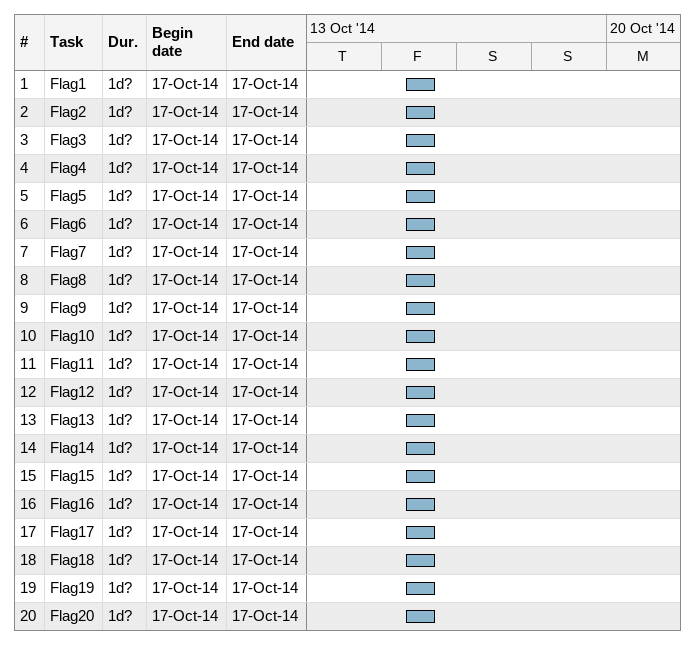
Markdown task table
| ID | Task | Duration | Start | Finish |
|---|---|---|---|---|
| 1 | Flag1 | 1d? | 2014-10-17 | 2014-10-17 |
| 2 | Flag2 | 1d? | 2014-10-17 | 2014-10-17 |
| 3 | Flag3 | 1d? | 2014-10-17 | 2014-10-17 |
| 4 | Flag4 | 1d? | 2014-10-17 | 2014-10-17 |
| 5 | Flag5 | 1d? | 2014-10-17 | 2014-10-17 |
| 6 | Flag6 | 1d? | 2014-10-17 | 2014-10-17 |
| 7 | Flag7 | 1d? | 2014-10-17 | 2014-10-17 |
| 8 | Flag8 | 1d? | 2014-10-17 | 2014-10-17 |
| 9 | Flag9 | 1d? | 2014-10-17 | 2014-10-17 |
| 10 | Flag10 | 1d? | 2014-10-17 | 2014-10-17 |
| 11 | Flag11 | 1d? | 2014-10-17 | 2014-10-17 |
| 12 | Flag12 | 1d? | 2014-10-17 | 2014-10-17 |
| 13 | Flag13 | 1d? | 2014-10-17 | 2014-10-17 |
| 14 | Flag14 | 1d? | 2014-10-17 | 2014-10-17 |
| 15 | Flag15 | 1d? | 2014-10-17 | 2014-10-17 |
| 16 | Flag16 | 1d? | 2014-10-17 | 2014-10-17 |
| 17 | Flag17 | 1d? | 2014-10-17 | 2014-10-17 |
| 18 | Flag18 | 1d? | 2014-10-17 | 2014-10-17 |
| 19 | Flag19 | 1d? | 2014-10-17 | 2014-10-17 |
| 20 | Flag20 | 1d? | 2014-10-17 | 2014-10-17 |
